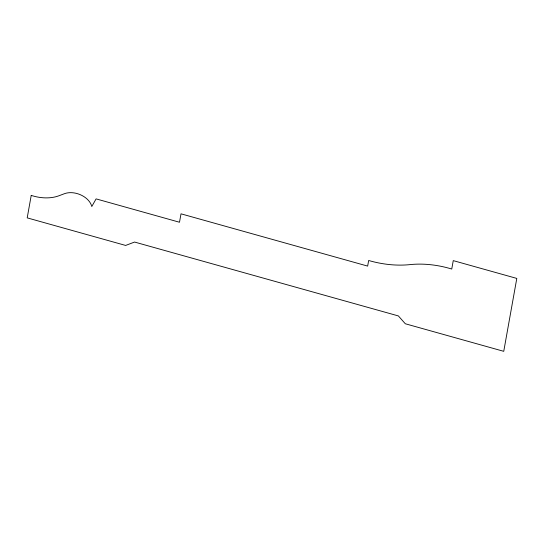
<?xml version="1.0" encoding="UTF-8"?>
<svg xmlns="http://www.w3.org/2000/svg" width="544" height="544" viewBox="0 0 544 544"><rect width="100%" height="100%" fill="white"/><g stroke="black" fill="none" stroke-linecap="round" stroke-linejoin="round"><path stroke-width="0.82" d="M31.219 195.439L27.2 217.872L125.637 245.439L134.579 242.053L398.371 315.928L405.314 323.762L503.744 351.329L516.8 278.419L453.261 260.624L451.751 269.035A81.926 55.869 20.5 0 0 410.829 264.527A83.837 57.181 20.5 0 1 368.655 260.488L367.656 266.098L181.009 213.826L179.5 222.244L96.104 198.886L91.786 206.516A17.721 12.084 20.5 0 0 64.491 193.684L58.895 195.779A35.965 24.528 20.5 0 1 34.932 196.459L31.219 195.439"/></g></svg>
